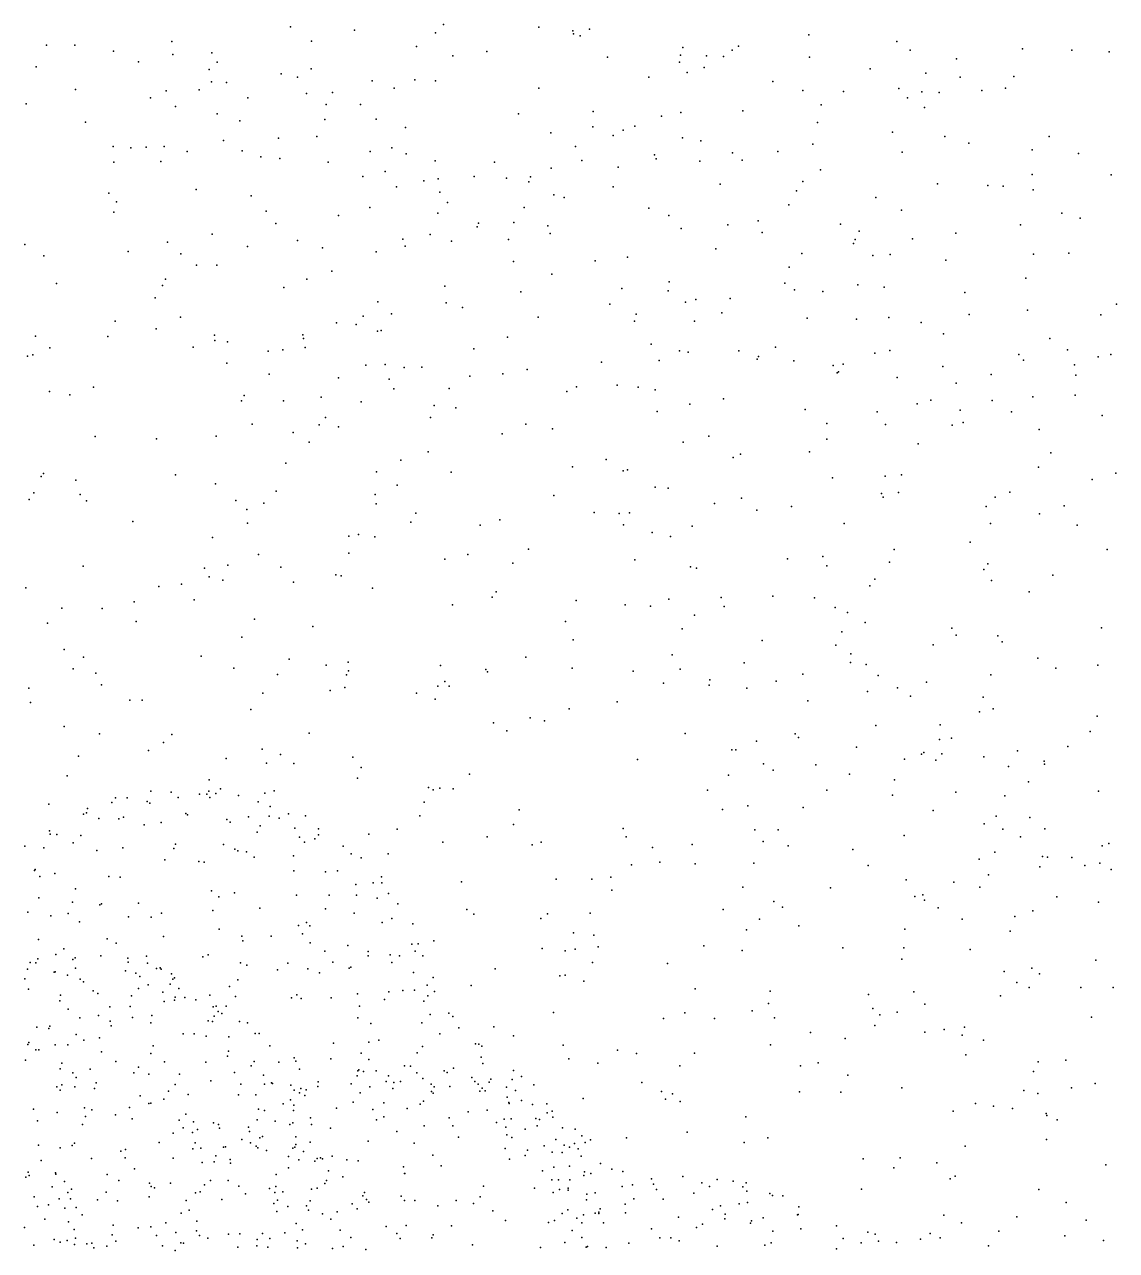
# Model space of a CAD drawing. Header units: metres. Extents: x -23.9 to 23.9, y -28.5 to 28.5.
# Drawn here: x -8.971 to -5.984, y 10.079 to 13.433 of the extents above; entities that cross this region are included whole.
import ezdxf

# ---------------------------------------------------------------- set-up
doc = ezdxf.new("R2010")
doc.units = ezdxf.units.M

msp = doc.modelspace()

# ---------------------------------------------------------------- linework, layer by layer
for p in [(-8.2428, 13.4269, 12.5577), (-7.825, 13.4329, 3.3414), (-7.5642, 13.4259, 15.4771), (-7.4251, 13.4205, 16.4164), (-8.5682, 13.386, -7.5718), (-8.1859, 13.3878, -1.5795), (-8.0685, 13.4171, -6.7516), (-7.8467, 13.4104, -0.2798), (-7.4707, 13.4156, -7.457), (-7.4689, 13.4071, 8.9126), (-7.4509, 13.4017, 13.0826), (-6.8252, 13.4049, -0.9582), (-6.5846, 13.3867, -10.6021), (-8.9105, 13.3768, 12.8987), (-8.8333, 13.376, 12.0419), (-8.7272, 13.3597, -1.4418), (-8.5653, 13.3505, 8.3896), (-8.4588, 13.3551, 16.306), (-7.898, 13.3724, 9.6002), (-7.7064, 13.3591, 1.7512), (-7.17, 13.3701, 14.795), (-7.0349, 13.3628, -1.4675), (-7.0173, 13.3735, 0.3006), (-6.5483, 13.3629, -9.0125), (-6.2408, 13.366, 17.0006), (-6.1054, 13.3627, 1.4568), (-6.0032, 13.358, -1.665), (-8.9391, 13.317, 13.8088), (-8.6593, 13.3306, -16.3171), (-8.444, 13.3302, -9.8186), (-7.7992, 13.3476, 9.9698), (-7.3759, 13.344, 1.4939), (-7.1793, 13.33, -8.4177), (-7.1762, 13.3494, 2.7216), (-7.1047, 13.3476, -0.2321), (-7.0587, 13.3452, -11.5683), (-6.8237, 13.3436, 14.3051), (-6.4211, 13.3394, -1.6038), (-8.4654, 13.3101, 5.0394), (-8.2685, 13.2984, 10.2295), (-8.2236, 13.2893, -9.1674), (-8.1864, 13.3121, 1.8387), (-7.2625, 13.2885, -18.0372), (-7.1584, 13.3019, 10.5953), (-7.1113, 13.3153, 8.4186), (-6.6569, 13.3121, 9.0128), (-6.5048, 13.2997, -11.2501), (-6.411, 13.2886, 14.9437), (-6.2639, 13.2911, -12.5284), (-8.831, 13.2547, -9.5806), (-8.5833, 13.2514, 13.057), (-8.4934, 13.254, 4.6655), (-8.4591, 13.276, -6.9777), (-8.4186, 13.274, 5.9961), (-8.0195, 13.2787, -17.7312), (-7.9597, 13.2589, 6.0224), (-7.9028, 13.2813, -1.4003), (-7.8463, 13.2786, -9.9758), (-7.5638, 13.2592, -6.7322), (-6.9234, 13.2769, -6.845), (-6.8417, 13.2522, 16.6737), (-6.5789, 13.258, 2.6756), (-6.3515, 13.2526, -9.7329), (-6.287, 13.2587, 1.1673), (-8.6266, 13.2324, -14.3635), (-8.3602, 13.232, 6.4866), (-8.1994, 13.2441, 10.9901), (-8.1279, 13.2469, 4.7489), (-6.7305, 13.2492, 8.2838), (-6.5555, 13.2325, 10.2046), (-6.516, 13.2488, -0.6146), (-6.4684, 13.2466, -10.0534), (-8.9659, 13.2156, 8.6915), (-8.5576, 13.2088, 15.6196), (-8.4438, 13.1885, -12.6725), (-8.1459, 13.214, 11.4667), (-8.0515, 13.2142, -10.7772), (-7.6195, 13.1885, -0.0262), (-7.4155, 13.1945, 15.9699), (-7.1757, 13.1922, -9.0728), (-7.0061, 13.197, -7.4453), (-6.7915, 13.2133, 10.5205), (-6.5086, 13.2056, 9.611), (-8.8043, 13.1661, 5.0098), (-8.3818, 13.1694, 17.3572), (-8.149, 13.1728, -10.2043), (-8.0085, 13.1736, 10.4835), (-7.9281, 13.1515, -0.9168), (-7.4156, 13.153, 7.1976), (-7.3009, 13.1552, 8.1071), (-7.2278, 13.182, 11.6247), (-6.8014, 13.1647, -11.0569), (-8.426, 13.1158, 13.7398), (-8.276, 13.122, -6.6753), (-8.1709, 13.1269, 16.9783), (-7.5313, 13.137, 9.9123), (-7.3608, 13.1293, 14.9618), (-7.3329, 13.1438, -11.6713), (-7.1708, 13.1229, -7.7946), (-6.5959, 13.1382, 8.6771), (-6.4532, 13.1264, 6.9132), (-6.168, 13.1265, 9.6014), (-8.7286, 13.0992, -1.7954), (-8.68, 13.0952, 2.6351), (-8.6379, 13.0975, -11.3329), (-8.5886, 13.0988, 5.4122), (-8.5262, 13.0859, -9.5307), (-8.3756, 13.0871, 8.2264), (-8.0255, 13.0855, 6.6512), (-7.9662, 13.0953, 8.3713), (-7.4632, 13.0989, 13.5372), (-7.1205, 13.1147, 10.0578), (-6.9095, 13.0856, -17.621), (-6.8145, 13.1054, -8.7597), (-6.5702, 13.0838, 0.973), (-6.3873, 13.1081, -7.2777), (-6.2138, 13.0899, -0.373), (-8.7264, 13.0559, 14.8147), (-8.5979, 13.0584, 5.7803), (-8.3247, 13.0708, 13.2731), (-8.2727, 13.0665, -11.2979), (-8.1405, 13.0559, 17.7363), (-7.9264, 13.0787, -11.5853), (-7.8475, 13.0599, 4.8118), (-7.6849, 13.0563, -10.3646), (-7.4466, 13.0608, 6.7303), (-7.247, 13.0768, -1.601), (-7.2424, 13.0651, -0.9735), (-7.1232, 13.0593, 11.1743), (-7.0339, 13.0815, -10.6324), (-7.0079, 13.0615, 7.3052), (-6.0874, 13.0804, -9.5158), (-8.0449, 13.0173, 13.0791), (-7.9838, 13.0309, 5.6576), (-7.7411, 13.0172, 11.6062), (-7.5865, 13.0159, -9.4857), (-7.5299, 13.0399, -12.1868), (-7.3463, 13.0423, 10.8079), (-6.7929, 13.0356, 14.0638), (-6.2138, 13.0223, 7.7839), (-5.9979, 13.0219, 6.6727), (-7.9528, 12.9885, 9.4468), (-7.8785, 13.0053, 5.2551), (-7.8396, 13.0105, 3.8169), (-7.6519, 13.0129, 9.6093), (-7.591, 13.0026, 7.9123), (-7.3607, 12.9885, 1.6401), (-7.0675, 12.9965, -6.5382), (-6.8416, 13.0037, 2.6689), (-6.4733, 12.997, 8.2051), (-6.3351, 12.9927, -6.7958), (-6.2937, 12.9902, 9.231), (-8.7397, 12.9716, 17.112), (-8.7188, 12.9481, 8.3069), (-8.5012, 12.9811, 16.0063), (-8.3505, 12.9641, -0.6263), (-7.8343, 12.9745, -17.3902), (-7.5224, 12.9671, -17.7898), (-7.4943, 12.9595, 3.8071), (-6.8588, 12.978, -7.8824), (-6.6419, 12.9599, -10.3309), (-6.2113, 12.9804, 10.0529), (-8.7263, 12.9199, -12.9822), (-8.3095, 12.9221, 9.5922), (-8.0258, 12.9318, 3.0216), (-7.8403, 12.9165, 11.0303), (-7.8138, 12.9457, 7.145), (-7.6036, 12.9323, 6.0724), (-7.2628, 12.9306, 16.1419), (-6.8799, 12.9393, -12.4878), (-6.5715, 12.9247, -12.8611), (-6.1329, 12.9163, 1.064), (-8.2831, 12.8881, 6.8015), (-8.1121, 12.9108, 4.3731), (-7.7289, 12.8892, -1.5128), (-7.6326, 12.8914, 3.019), (-7.5388, 12.8822, 4.2228), (-7.2083, 12.9106, 7.7207), (-7.0463, 12.8845, 14.7415), (-6.9636, 12.8954, -1.9203), (-6.7387, 12.8866, -0.6138), (-6.2464, 12.885, -9.874), (-6.0828, 12.9035, -9.0686), (-8.4576, 12.8593, 2.3336), (-7.8607, 12.8585, 3.453), (-7.7326, 12.8792, 1.3564), (-7.5326, 12.8614, -11.1897), (-7.174, 12.8748, -8.4262), (-6.9531, 12.8642, 5.4434), (-6.6873, 12.8673, -6.4497), (-6.4229, 12.8622, 2.628), (-8.9702, 12.8306, 17.4231), (-8.58, 12.8374, 7.6107), (-8.3607, 12.8255, -11.6119), (-8.2237, 12.8419, 3.9369), (-8.1555, 12.8216, -1.9461), (-7.9357, 12.8458, -6.5477), (-7.9295, 12.8265, 8.0818), (-7.8025, 12.84, 7.6783), (-7.6468, 12.8448, 6.5263), (-7.0797, 12.8191, 0.4759), (-6.7031, 12.8336, 7.4831), (-6.6985, 12.845, 6.9881), (-6.5418, 12.8469, -8.6915), (-8.9184, 12.8003, -1.7149), (-8.687, 12.812, 6.6446), (-8.5433, 12.8059, -1.9642), (-8.0087, 12.811, 13.8387), (-7.6333, 12.7849, -8.7538), (-7.4096, 12.7862, 14.9245), (-7.3214, 12.7964, 9.9781), (-6.8447, 12.8062, 14.3797), (-6.6497, 12.8006, 0.5941), (-6.6029, 12.8041, 2.338), (-6.45, 12.7884, -7.6512), (-6.2108, 12.8048, -13.4621), (-6.1137, 12.807, 15.7475), (-8.5004, 12.7742, 18.045), (-8.4448, 12.7746, -16.8835), (-8.1299, 12.7579, -12.6783), (-7.5283, 12.7494, -10.2747), (-6.8785, 12.7689, 0.9918), (-8.8833, 12.7245, -11.5771), (-8.5934, 12.7189, -7.1113), (-8.5853, 12.7361, 14.7957), (-8.2612, 12.7135, -6.6827), (-8.1988, 12.7363, 15.7698), (-7.8213, 12.7171, 5.6143), (-7.2074, 12.7287, 1.246), (-6.8904, 12.7254, 5.0057), (-6.691, 12.7203, -8.1647), (-6.6192, 12.7147, 0.0214), (-6.2312, 12.7385, -7.3659), (-8.6136, 12.6847, 9.4963), (-7.6131, 12.7012, 15.7922), (-7.3365, 12.7105, -1.5362), (-7.2096, 12.7042, 2.9946), (-7.1347, 12.6806, 13.7831), (-7.0403, 12.6834, -10.3497), (-6.8644, 12.7066, 12.3778), (-6.7865, 12.7028, 6.6903), (-6.3984, 12.6993, 0.3458), (-8.0042, 12.674, -0.7261), (-7.817, 12.6715, 8.5894), (-7.7722, 12.6584, 17.7271), (-7.3696, 12.6682, -9.2652), (-7.1629, 12.6735, 3.89), (-6.2273, 12.6513, -8.8734), (-5.9835, 12.6679, -15.2561), (-8.7224, 12.6212, 5.6324), (-8.5437, 12.6322, 14.3623), (-8.1175, 12.6166, 14.1211), (-8.0632, 12.6125, 6.848), (-8.0442, 12.6351, 8.3369), (-7.967, 12.6415, 7.2232), (-7.5653, 12.6321, 13.4284), (-7.3023, 12.6212, 16.3964), (-7.2975, 12.6408, -17.1371), (-7.1378, 12.621, -1.8005), (-7.063, 12.6441, -6.3719), (-6.8299, 12.6298, 2.5964), (-6.6943, 12.627, 16.6027), (-6.6065, 12.6316, 5.7407), (-6.5179, 12.6173, 12.1287), (-6.3866, 12.6393, 15.8601), (-6.026, 12.6388, -9.2989), (-8.941, 12.58, 7.1997), (-8.743, 12.5795, 16.8613), (-8.6108, 12.6004, -0.6755), (-8.4508, 12.583, 16.1253), (-8.2093, 12.5838, -8.9798), (-8.0056, 12.5941, -16.6656), (-7.9947, 12.5958, 14.5814), (-6.4565, 12.5869, 0.9261), (-8.9017, 12.5481, -7.1998), (-8.5093, 12.5505, -9.1917), (-8.4503, 12.5684, 6.8092), (-8.4152, 12.5643, -12.9887), (-8.2074, 12.5736, 1.5103), (-8.2033, 12.5488, 13.0858), (-7.7417, 12.5456, 15.4101), (-7.6495, 12.5777, 9.465), (-7.2568, 12.5581, 6.3968), (-6.9163, 12.55, 10.0011), (-6.1658, 12.5734, -9.7372), (-8.9622, 12.5255, 2.2576), (-8.9478, 12.529, 4.5879), (-8.3039, 12.5393, 9.4576), (-8.2644, 12.5429, 14.785), (-7.2344, 12.5132, 5.9572), (-7.1787, 12.5397, -0.105), (-7.1548, 12.5361, 14.5111), (-7.0163, 12.5398, -17.6208), (-6.9668, 12.5175, 12.7253), (-6.9626, 12.5242, -0.716), (-6.8659, 12.5129, 11.7641), (-6.6449, 12.534, -13.1286), (-6.6038, 12.5406, 3.2693), (-6.2507, 12.53, 7.8952), (-6.238, 12.5144, -1.9154), (-6.1172, 12.5431, 16.7584), (-6.034, 12.5238, 16.0366), (-5.9992, 12.5301, 2.8446), (-8.4171, 12.5067, 15.2361), (-8.0374, 12.5007, 12.749), (-7.9838, 12.503, 7.5817), (-7.9326, 12.4947, -10.682), (-7.8843, 12.4952, 9.1051), (-7.5957, 12.4894, -6.7732), (-7.3924, 12.5091, 4.4312), (-6.7585, 12.5004, -1.9184), (-6.7477, 12.4798, -8.7443), (-6.7439, 12.4822, -14.0724), (-6.731, 12.5033, 3.7073), (-6.4581, 12.4969, 5.1233), (-6.0985, 12.5018, 6.5509), (-8.3011, 12.4765, -11.6897), (-8.1121, 12.4665, 15.4372), (-7.9732, 12.4623, -1.7542), (-7.7528, 12.4712, -1.2119), (-7.6626, 12.4774, 14.4666), (-7.3497, 12.4463, 12.0393), (-6.5838, 12.4667, 9.9873), (-6.422, 12.4518, 16.1805), (-6.326, 12.4755, -6.5982), (-6.0944, 12.4733, 10.3428), (-8.9022, 12.4288, -1.0449), (-8.8464, 12.4195, -13.5927), (-8.7821, 12.4405, 9.1385), (-8.3699, 12.4181, 18.1186), (-8.1593, 12.4133, 2.1541), (-7.9605, 12.4358, 14.9643), (-7.8094, 12.4374, 16.8796), (-7.4869, 12.4284, 8.9872), (-7.4606, 12.4413, 12.7036), (-7.2924, 12.4409, -9.9955), (-7.2456, 12.4334, 9.8973), (-6.212, 12.4143, 0.4983), (-6.0968, 12.4189, 1.0626), (-8.3771, 12.4029, 3.5716), (-8.2619, 12.4034, 16.619), (-8.0502, 12.4009, 8.6169), (-7.8504, 12.3905, -11.1343), (-7.7912, 12.384, 4.6793), (-7.1505, 12.3938, -8.3596), (-7.0585, 12.4086, 2.7661), (-6.8355, 12.3798, 6.0427), (-6.529, 12.3952, 10.4374), (-6.4914, 12.4053, -8.1449), (-6.4107, 12.3782, -6.2277), (-6.3234, 12.4044, 12.4759), (-8.1474, 12.3576, 3.3122), (-7.8605, 12.3581, 17.876), (-7.2397, 12.3738, 3.3085), (-6.6386, 12.3733, 2.9538), (-6.4032, 12.3444, 8.6333), (-6.2705, 12.3733, -7.3506), (-6.0223, 12.3633, -6.8085), (-8.3476, 12.3391, -1.8191), (-8.2357, 12.3169, 9.1715), (-8.1644, 12.3374, -0.7545), (-8.1122, 12.3319, 1.2721), (-7.6641, 12.313, 16.5117), (-7.5998, 12.3398, 6.4308), (-7.526, 12.3269, -8.2871), (-6.7758, 12.3417, -8.339), (-6.615, 12.3381, 12.8221), (-6.4327, 12.3364, 5.7581), (-6.1952, 12.3253, -9.4996), (-8.7777, 12.3054, -1.574), (-8.6095, 12.2989, -15.1099), (-8.4466, 12.3069, 7.4054), (-8.1922, 12.2901, -10.2533), (-7.169, 12.2898, -1.3696), (-7.0987, 12.307, -13.16), (-6.7758, 12.2982, 7.7989), (-6.5258, 12.2857, 11.7055), (-7.8669, 12.2636, 13.8047), (-7.0319, 12.2484, -10.2925), (-7.0118, 12.257, -0.286), (-6.823, 12.2638, 3.9763), (-6.1633, 12.2612, 3.2384), (-8.2555, 12.233, 5.6044), (-7.941, 12.2408, 6.9643), (-7.4713, 12.2223, 0.0784), (-7.3799, 12.2428, -1.0634), (-7.3331, 12.2118, 9.5466), (-7.3209, 12.2143, -0.6449), (-6.1966, 12.2215, 10.5964), (-8.9249, 12.196, 1.9212), (-8.9192, 12.2045, 7.1652), (-8.8308, 12.1861, 4.6878), (-8.5576, 12.201, -16.7467), (-8.448, 12.1763, -7.2816), (-8.0077, 12.2088, -6.7399), (-7.8032, 12.2084, 2.5471), (-6.7603, 12.1922, -5.9583), (-6.6159, 12.1973, -10.2919), (-6.5714, 12.201, -9.0227), (-6.0501, 12.188, -6.4532), (-5.9855, 12.2052, -15.4847), (-8.9449, 12.1516, 8.5051), (-8.8188, 12.1472, 6.1816), (-8.2824, 12.1563, 1.7491), (-8.0118, 12.1471, -0.3563), (-7.9513, 12.1728, -1.3632), (-7.5229, 12.1441, 0.7725), (-7.2459, 12.1667, -6.0771), (-7.21, 12.1643, 9.1573), (-6.6264, 12.1494, 10.8066), (-6.5799, 12.1522, 2.403), (-6.2753, 12.153, 7.6908), (-8.9584, 12.133, 3.6995), (-8.8017, 12.13, -2.121), (-8.3925, 12.1308, -1.5035), (-8.3159, 12.1232, -11.5818), (-8.0091, 12.1219, 7.6204), (-7.0836, 12.1227, 13.123), (-7.0092, 12.1369, -16.3468), (-6.8723, 12.1146, 9.2856), (-6.6214, 12.1396, 7.0956), (-6.3402, 12.1139, 2.8915), (-6.3156, 12.1397, -10.0822), (-6.1265, 12.1163, 6.7762), (-8.3623, 12.1061, 4.5018), (-7.9001, 12.096, -8.7694), (-7.6702, 12.0773, -10.5343), (-7.4122, 12.0982, 4.4231), (-7.3444, 12.0951, -12.4788), (-7.3158, 12.0964, 8.7527), (-6.9672, 12.1038, 8.8859), (-6.1941, 12.0938, 12.0598), (-8.6745, 12.0728, 16.9616), (-8.3607, 12.0683, 6.5298), (-7.9142, 12.0712, 3.2582), (-7.7239, 12.0631, 12.4805), (-7.3322, 12.0641, -13.5392), (-7.2536, 12.0432, -10.5826), (-7.1446, 12.0605, 13.4762), (-6.7283, 12.0673, 4.7812), (-6.3284, 12.0674, 3.9696), (-6.0906, 12.0634, 0.4063), (-8.4561, 12.0297, 13.1951), (-8.0832, 12.0328, 8.0241), (-8.0567, 12.0379, 12.5397), (-8.0128, 12.0313, 5.9085), (-7.2032, 12.0319, 11.6602), (-6.3836, 12.0164, 7.3168), (-8.3304, 11.9824, 17.9031), (-8.0833, 11.9861, 1.3865), (-7.758, 11.9829, -8.1794), (-7.5919, 11.9976, 5.0913), (-6.7864, 11.9771, 12.963), (-6.5915, 11.9967, -1.919), (-6.009, 11.9962, 7.4707), (-8.8102, 11.9512, 3.2564), (-8.4781, 11.9453, 12.526), (-8.4148, 11.9537, 7.7592), (-8.2694, 11.9483, 17.0119), (-7.8206, 11.9698, 8.4539), (-7.6345, 11.9595, -0.2036), (-7.3012, 11.9682, 6.6146), (-7.1485, 11.9487, 10.0355), (-7.1324, 11.9457, -1.002), (-6.8838, 11.9708, -8.9806), (-6.7758, 11.9517, 13.3237), (-6.6045, 11.9618, -17.2769), (-6.3467, 11.9422, -20.718), (-6.3352, 11.957, -7.5991), (-8.4656, 11.9216, -6.046), (-8.4285, 11.9127, -0.8411), (-8.1193, 11.9268, -11.0537), (-8.1043, 11.9248, 2.0045), (-6.6444, 11.9154, 9.6204), (-6.3251, 11.912, -9.2373), (-6.1576, 11.9259, 2.3884), (-8.9671, 11.8912, 3.9721), (-8.603, 11.8952, 8.2118), (-8.5413, 11.902, -5.6568), (-8.2354, 11.9074, 3.61), (-8.0189, 11.8908, 17.4483), (-7.6807, 11.8808, -1.5042), (-6.6586, 11.8973, -8.0963), (-6.2221, 11.8805, 12.5021), (-8.671, 11.853, 18.3265), (-8.5067, 11.859, -1.9341), (-7.8002, 11.8454, -6.7794), (-7.6913, 11.8658, 1.0862), (-7.4618, 11.8566, -15.8275), (-7.3273, 11.8451, -8.0526), (-7.2582, 11.8414, 2.216), (-7.2077, 11.8603, -9.1023), (-7.0652, 11.8651, -5.986), (-6.9234, 11.8692, 6.9831), (-6.8096, 11.8642, 2.6852), (-8.8688, 11.8356, -6.9427), (-8.7582, 11.8354, -11.6199), (-7.1383, 11.8164, 4.193), (-7.057, 11.8405, 8.2759), (-6.7534, 11.838, 10.9215), (-6.7194, 11.8245, 4.1512), (-8.9077, 11.7951, 17.3199), (-8.6657, 11.7995, 12.2338), (-8.3416, 11.8062, -8.3469), (-8.1823, 11.7856, -6.2664), (-7.4912, 11.7999, 8.4307), (-7.1714, 11.7796, 1.8677), (-6.6708, 11.7969, -5.9977), (-6.4337, 11.7813, 4.4674), (-6.0241, 11.7821, -20.3847), (-8.376, 11.7564, 17.6462), (-7.4695, 11.749, -9.3443), (-6.9524, 11.7477, 9.7215), (-6.7346, 11.7713, 13.7877), (-6.4219, 11.7625, 12.9346), (-6.3081, 11.76, 9.6295), (-6.2964, 11.7443, 11.9501), (-8.8621, 11.7228, 2.7913), (-7.1993, 11.708, 12.8336), (-6.7511, 11.7347, 5.8701), (-6.7098, 11.7112, 7.8831), (-6.4851, 11.7357, 5.3013), (-8.8097, 11.7023, 3.7147), (-8.4876, 11.7046, -7.0019), (-8.2467, 11.6961, -7.48), (-8.1454, 11.6802, -12.7101), (-8.0851, 11.6885, 2.5532), (-7.8325, 11.6788, 1.7253), (-7.5989, 11.7015, 4.3454), (-7.0016, 11.6867, -0.5555), (-6.7111, 11.6869, -10.2664), (-6.668, 11.6816, 4.906), (-6.1989, 11.6994, -22.0596), (-6.0349, 11.6797, 18.2558), (-8.8379, 11.67, -2.5192), (-8.7761, 11.6584, -9.4805), (-8.3983, 11.6714, -11.2081), (-8.2787, 11.6546, -14.6497), (-8.0902, 11.6532, -5.368), (-8.0847, 11.6649, 3.0965), (-7.7091, 11.6678, -16.2459), (-7.7042, 11.6618, -13.4687), (-7.4723, 11.6721, 0.6766), (-7.3058, 11.6632, 0.3229), (-7.1771, 11.6693, -7.7936), (-7.0957, 11.6396, 5.8184), (-6.8418, 11.6552, -7.6926), (-6.6352, 11.6516, -1.6275), (-6.3272, 11.6536, 10.9232), (-6.149, 11.6717, 13.3787), (-8.9593, 11.617, 12.621), (-8.76, 11.6261, -14.4797), (-8.1344, 11.6103, 13.5672), (-8.0947, 11.6186, -1.4327), (-7.8403, 11.6229, 7.9563), (-7.8207, 11.6357, -5.6876), (-7.8091, 11.623, 12.3922), (-7.223, 11.6305, 10.3513), (-7.0977, 11.6256, 13.7457), (-6.9948, 11.6172, -16.3028), (-6.9149, 11.6359, -9.1068), (-6.6647, 11.6079, -0.852), (-6.5827, 11.6177, -1.1982), (-6.503, 11.6338, -13.43), (-8.9544, 11.5776, 6.5892), (-8.6823, 11.5844, 3.1948), (-8.6494, 11.5839, -6.4066), (-8.319, 11.603, 11.9612), (-7.8989, 11.6036, -0.17), (-7.8475, 11.5867, -10.8185), (-7.3499, 11.5798, 13.5141), (-6.8282, 11.5829, -20.6008), (-6.5471, 11.5952, 2.8087), (-6.3482, 11.5922, -9.4805), (-8.3521, 11.5584, 18.1323), (-7.4804, 11.5605, -14.0024), (-6.3582, 11.5523, -6.2661), (-6.3206, 11.5607, 18.8613), (-6.0366, 11.5401, 4.5191), (-8.8619, 11.5124, -12.967), (-7.6877, 11.522, 13.632), (-7.5873, 11.5359, 1.2853), (-7.5481, 11.5277, -12.9628), (-6.6414, 11.5148, -19.621), (-6.4654, 11.5165, -9.9167), (-8.7659, 11.4926, 17.2389), (-8.5682, 11.4904, 9.0715), (-8.1924, 11.4942, -8.8412), (-7.651, 11.5006, -6.8036), (-7.1633, 11.4934, -6.3097), (-6.968, 11.472, 8.0783), (-6.8621, 11.4922, 8.5064), (-6.8533, 11.4824, -16.8506), (-6.4679, 11.477, -20.0961), (-6.4348, 11.4803, 2.1658), (-6.0559, 11.4983, 20.1418), (-8.6317, 11.4463, 18.4799), (-8.5907, 11.4686, -1.4964), (-8.3206, 11.4504, -7.826), (-7.036, 11.4483, 11.9279), (-7.0252, 11.4485, 9.8629), (-6.6946, 11.4561, -6.2668), (-6.5101, 11.4411, 19.9701), (-6.2542, 11.4457, 12.823), (-6.1162, 11.4578, -14.3149), (-8.8233, 11.4315, -8.092), (-8.4188, 11.4249, -15.2771), (-8.309, 11.4121, -0.5432), (-8.2709, 11.4359, -1.2042), (-8.2337, 11.4106, 3.4344), (-8.073, 11.428, -11.1045), (-7.2934, 11.4215, 1.5788), (-6.9487, 11.4099, -0.9485), (-6.8063, 11.4073, 2.6501), (-6.5632, 11.4231, 6.9563), (-6.5165, 11.4366, 12.1239), (-6.478, 11.4201, 9.6571), (-6.4613, 11.4376, 13.944), (-6.3461, 11.4295, 7.3411), (-6.1814, 11.4175, 13.7532), (-6.1803, 11.4095, -1.1475), (-8.8543, 11.3771, 9.4018), (-8.0602, 11.3711, 2.2439), (-8.0497, 11.3998, -7.4856), (-7.7534, 11.3816, -1.4399), (-7.0451, 11.3791, 12.7373), (-6.9229, 11.3925, 13.9585), (-6.7141, 11.3818, -16.0021), (-6.2787, 11.4027, -1.6676), (-8.4658, 11.366, -12.9758), (-8.4349, 11.3418, 21.9961), (-7.8658, 11.3457, 7.675), (-7.8532, 11.339, -6.3849), (-7.8345, 11.3438, 13.2508), (-7.7985, 11.3416, -5.418), (-7.1019, 11.3376, -10.6606), (-6.7759, 11.3383, -9.6979), (-6.591, 11.366, 1.3578), (-6.2238, 11.3613, -7.5138), (-8.7318, 11.3041, 22.0984), (-8.7219, 11.3172, 21.9798), (-8.6903, 11.3168, 21.8801), (-8.6349, 11.3074, 22.1918), (-8.6257, 11.335, 21.9478), (-8.5696, 11.333, 22.1208), (-8.5504, 11.3179, 21.8048), (-8.4922, 11.3271, -1.9526), (-8.4724, 11.3273, 22.1539), (-8.4662, 11.3349, 21.9034), (-8.4641, 11.3179, 21.8163), (-8.4477, 11.3288, -11.2571), (-8.3858, 11.323, 21.8802), (-8.3312, 11.3065, 22.1176), (-8.3136, 11.3299, -8.2112), (-8.2881, 11.3361, 8.8567), (-7.8775, 11.3056, -8.8617), (-6.5963, 11.324, 3.0285), (-6.4227, 11.3323, -16.9405), (-6.2886, 11.3224, -13.8091), (-6.0324, 11.3356, -0.7492), (-8.9046, 11.2998, 2.3469), (-8.8092, 11.2722, 22.1337), (-8.8016, 11.2764, 21.873), (-8.7985, 11.2876, 22.0378), (-8.6284, 11.3025, -13.6855), (-8.5295, 11.2738, 22.3139), (-8.5248, 11.2706, 21.6738), (-8.299, 11.2933, 21.8622), (-8.2488, 11.2736, 22.147), (-7.6174, 11.2846, -8.0559), (-7.0611, 11.2855, -7.7396), (-6.9923, 11.295, -6.0905), (-6.8406, 11.2909, 0.2149), (-6.4854, 11.2823, -0.7498), (-8.7674, 11.2603, 21.7766), (-8.7126, 11.2595, 22.2744), (-8.7002, 11.2641, 21.7187), (-8.6439, 11.2433, 22.3366), (-8.5967, 11.2495, 13.2108), (-8.4171, 11.258, 21.6763), (-8.4081, 11.2502, 22.3269), (-8.3578, 11.2654, -16.8987), (-8.3259, 11.2402, 22.3067), (-8.3014, 11.2666, 21.7734), (-8.2743, 11.2612, 11.8744), (-8.2025, 11.2674, 21.9658), (-7.8895, 11.2681, 12.063), (-7.6334, 11.2444, -10.7068), (-6.3457, 11.2459, 19.1417), (-6.3123, 11.2666, 7.695), (-6.2207, 11.2636, 4.9311), (-8.9021, 11.2265, 22.0497), (-8.9003, 11.2181, 21.8782), (-8.8828, 11.2165, 22.1713), (-8.8163, 11.2144, 22.2809), (-8.3347, 11.2235, 21.6584), (-8.2311, 11.2341, -12.3544), (-8.2186, 11.2095, -0.9184), (-8.1764, 11.2048, -14.8747), (-8.1666, 11.2157, 22.1729), (-8.1663, 11.2321, 9.2408), (-8.0288, 11.2181, -5.0121), (-7.9517, 11.2316, -8.3688), (-7.7054, 11.2102, -6.0283), (-7.3335, 11.2328, 13.0546), (-7.3247, 11.2103, 8.903), (-6.9732, 11.2291, 0.8198), (-6.909, 11.2291, 9.1402), (-6.5639, 11.2143, -21.3882), (-6.2943, 11.2311, 3.5109), (-6.2462, 11.2103, 20.3386), (-6.1799, 11.2318, 9.9576), (-8.9697, 11.1844, 21.9788), (-8.918, 11.1804, 21.7949), (-8.8373, 11.1944, 8.5112), (-8.7727, 11.1729, 21.6205), (-8.7018, 11.1805, 22.4049), (-8.562, 11.1782, 22.4468), (-8.5582, 11.1903, 21.5638), (-8.4267, 11.1892, 21.5759), (-8.3957, 11.1762, 22.4304), (-8.3869, 11.1717, -4.6858), (-8.2044, 11.1957, 22.2863), (-8.0995, 11.1849, 22.1045), (-7.8265, 11.1958, 1.9499), (-7.582, 11.1885, 8.1351), (-7.5572, 11.196, -6.4934), (-7.253, 11.181, -0.1179), (-7.1442, 11.1894, -15.5488), (-6.9497, 11.1972, 1.2595), (-6.8813, 11.1859, -21.0164), (-6.7044, 11.1758, 6.6209), (-6.0231, 11.1858, 14.4421), (-6.0048, 11.1921, 6.2655), (-8.587, 11.147, 17.393), (-8.4943, 11.1429, 21.509), (-8.4795, 11.141, 22.4849), (-8.3638, 11.1691, -8.943), (-8.343, 11.1551, 21.5566), (-8.2352, 11.1588, 21.6267), (-8.0773, 11.1635, 21.8493), (-8.0498, 11.153, 21.9464), (-7.9762, 11.1639, -1.1768), (-7.2326, 11.1412, 5.748), (-6.9759, 11.1384, -10.357), (-6.3593, 11.149, 6.1528), (-6.3165, 11.1686, 8.3655), (-6.1856, 11.1568, 7.2137), (-6.1726, 11.1547, 18.7188), (-6.1052, 11.1539, 11.0687), (-6.029, 11.1379, 13.2105), (-8.9438, 11.1185, 22.2981), (-8.9421, 11.1209, 21.6991), (-8.888, 11.11, 9.7269), (-8.2338, 11.1175, 22.4235), (-8.1474, 11.1142, 22.3468), (-8.1145, 11.1175, 21.6848), (-7.3105, 11.1337, -14.412), (-7.136, 11.1362, 13.837), (-6.6627, 11.1315, 12.043), (-6.334, 11.1066, 5.2792), (-6.1932, 11.1284, 1.269), (-6.0703, 11.1319, 10.7195), (-5.9984, 11.121, 3.9189), (-8.929, 11.1019, -11.8282), (-8.7397, 11.1018, -2.2231), (-8.7089, 11.1003, 21.5018), (-8.0644, 11.0804, 22.2937), (-8.0168, 11.0842, 21.8148), (-7.9946, 11.1013, 21.9935), (-7.9936, 11.0843, -10.8677), (-7.7751, 11.0873, 12.8609), (-7.5168, 11.0942, -9.2579), (-7.4191, 11.0949, -1.2533), (-7.3666, 11.0997, 13.3705), (-7.0055, 11.0725, -9.9583), (-6.7661, 11.0712, -20.3815), (-6.5592, 11.0925, -7.4598), (-6.4284, 11.0867, -5.9842), (-6.3569, 11.073, -0.4612), (-8.9321, 11.0434, 21.6059), (-8.831, 11.0685, 22.4615), (-8.4593, 11.0628, 21.449), (-8.4392, 11.046, 17.6908), (-8.396, 11.0573, 22.5397), (-8.2267, 11.0507, 21.5156), (-8.137, 11.0511, 21.5941), (-8.0623, 11.0511, 21.6709), (-8.0062, 11.0429, 22.2237), (-7.9755, 11.0555, 21.905), (-7.3639, 11.0645, -9.651), (-6.5354, 11.0467, -19.041), (-6.5135, 11.052, 5.5812), (-6.5085, 11.0368, 14.4939), (-6.1471, 11.0459, 14.8025), (-8.9615, 11.0046, 22.3977), (-8.8391, 11.0318, 11.77), (-8.7645, 11.0244, 21.4707), (-8.7603, 11.0268, 22.5236), (-8.6589, 11.0288, 21.4353), (-8.4558, 11.0086, 22.5825), (-8.3274, 11.0155, 21.4472), (-8.1475, 11.0135, 22.4482), (-7.9498, 11.0266, 22.0499), (-7.7606, 11.0117, -0.4168), (-7.0595, 11.0114, 10.5941), (-6.9211, 11.0331, 0.4689), (-6.8971, 11.0175, -5.7352), (-6.471, 11.0161, 12.5787), (-6.2122, 11.008, -7.2793), (-6.0326, 11.032, -21.5342), (-8.8988, 10.9942, 22.4662), (-8.8517, 11.0004, 21.4981), (-8.8207, 10.9782, -4.3897), (-8.686, 10.9917, 22.5785), (-8.6246, 10.9903, -8.4889), (-8.5963, 11.0019, 22.5867), (-8.1993, 10.976, 2.003), (-8.0694, 11.0019, 22.3817), (-7.9926, 10.9764, 8.1956), (-7.9663, 10.9869, 21.7716), (-7.9084, 10.9719, 21.9772), (-7.7416, 10.9989, 12.4908), (-7.5581, 10.9866, 19.7872), (-7.5404, 11.0001, 8.7087), (-7.423, 11.0017, -13.5932), (-6.9605, 10.9851, 11.7725), (-6.4053, 10.9855, 7.9104), (-6.262, 10.9923, 3.0355), (-8.5903, 10.9376, 21.3714), (-8.4383, 10.9579, -11.0907), (-8.3765, 10.9389, 21.3818), (-8.2956, 10.9388, 22.5814), (-8.2215, 10.9682, -4.3803), (-8.2107, 10.9446, 21.4527), (-8.1906, 10.9665, -8.5025), (-7.4692, 10.9479, 1.8996), (-7.4137, 10.9412, -6.0395), (-6.9961, 10.9555, 20.0077), (-6.8527, 10.9673, 3.053), (-6.5628, 10.958, -0.064), (-6.2744, 10.9526, 11.4457), (-8.9323, 10.9296, 21.4986), (-8.8631, 10.9036, 22.5414), (-8.7451, 10.931, 22.5882), (-8.72, 10.9193, 21.3909), (-8.3738, 10.926, 22.6167), (-8.1889, 10.9201, 22.5362), (-8.0862, 10.9132, 12.0411), (-7.9115, 10.9169, 21.8188), (-7.8943, 10.9172, 22.0828), (-7.8512, 10.9262, -8.4822), (-7.5551, 10.9052, -5.0233), (-7.4641, 10.9027, 9.4902), (-7.4014, 10.9097, 12.3037), (-7.1124, 10.912, 2.765), (-6.7317, 10.9071, 0.9707), (-6.5656, 10.9071, -1.0258), (-6.3835, 10.9017, 19.0917), (-8.9345, 10.8763, 20.2337), (-8.8852, 10.8881, 20.1626), (-8.8384, 10.8744, 20.3303), (-8.8326, 10.8789, -11.1361), (-8.7616, 10.8845, 20.1421), (-8.6878, 10.878, 20.1827), (-8.6371, 10.884, 22.6363), (-8.483, 10.8824, 22.6451), (-8.4685, 10.8871, 21.3523), (-8.1495, 10.8975, -12.4778), (-8.0305, 10.8965, 22.4085), (-8.0305, 10.8847, 21.5781), (-7.9702, 10.8877, 21.6644), (-7.9451, 10.8848, 22.2914), (-7.9017, 10.8972, 22.1678), (-7.8814, 10.8844, 21.9209), (-7.4919, 10.8989, -10.2886), (-7.0079, 10.8993, 11.3379), (-6.571, 10.876, 9.2503), (-6.0401, 10.8729, 2.7345), (-8.9622, 10.8485, 20.3636), (-8.9558, 10.8662, 20.0408), (-8.9402, 10.8656, 21.444), (-8.8898, 10.8397, 19.928), (-8.8868, 10.8409, 20.4101), (-8.8315, 10.8507, -13.4738), (-8.6945, 10.8436, 19.9642), (-8.6874, 10.8676, 20.2725), (-8.6659, 10.8374, 13.0183), (-8.6345, 10.8645, 21.3506), (-8.6094, 10.8503, 20.1336), (-8.5999, 10.8519, 9.7976), (-8.5972, 10.848, -15.3096), (-8.5683, 10.8352, 20.2133), (-8.3799, 10.8654, -12.045), (-8.3627, 10.8595, 10.7389), (-8.2783, 10.8463, 21.3829), (-8.2503, 10.865, 22.593), (-8.1961, 10.849, 21.4239), (-8.1642, 10.838, 22.5526), (-8.1273, 10.8674, -13.5398), (-8.0828, 10.8512, 22.4893), (-8.078, 10.8536, 21.5097), (-7.9658, 10.8663, 9.0773), (-7.9068, 10.8391, 21.754), (-7.6835, 10.849, -1.1247), (-7.4173, 10.8661, -5.4713), (-7.2119, 10.8634, -5.7731), (-6.291, 10.842, -15.6472), (-6.2154, 10.8509, 4.8824), (-6.1938, 10.8353, 5.958), (-8.97, 10.8218, 19.9049), (-8.853, 10.8315, 2.4046), (-8.819, 10.8211, 19.8617), (-8.8099, 10.8132, 21.3848), (-8.6551, 10.828, 20.3924), (-8.6321, 10.8057, 19.9095), (-8.5723, 10.8073, 19.9733), (-8.5648, 10.8208, 20.3219), (-8.5602, 10.8249, 20.0666), (-8.4104, 10.801, 21.3305), (-8.387, 10.8193, 22.6563), (-7.8691, 10.8045, 16.2635), (-7.8533, 10.8254, 22.0084), (-7.7491, 10.8039, 20.148), (-7.5065, 10.8304, -0.0923), (-7.4913, 10.8316, 16.305), (-7.4407, 10.8153, -16.0561), (-6.256, 10.8116, 13.0395), (-8.9599, 10.794, 22.5147), (-8.8723, 10.7775, 22.5785), (-8.783, 10.7892, 22.623), (-8.7702, 10.7817, 20.5292), (-8.6784, 10.7753, 19.8214), (-8.6593, 10.7957, 16.1994), (-8.5926, 10.7855, 12.115), (-8.5583, 10.7721, 21.318), (-8.5484, 10.7953, 22.6747), (-8.5322, 10.7711, 20.416), (-8.4637, 10.777, 20.2298), (-8.3939, 10.7732, 17.4746), (-8.2408, 10.7703, -9.1681), (-8.2258, 10.7785, 22.6098), (-8.2137, 10.7684, 21.3891), (-8.1315, 10.7699, 21.4468), (-8.0596, 10.7807, 10.244), (-7.9739, 10.7861, 22.4032), (-7.9354, 10.7896, 10.7924), (-7.9042, 10.7909, 15.8586), (-7.8675, 10.7754, 22.2509), (-7.8491, 10.7876, 22.1183), (-7.1358, 10.7942, -8.1497), (-6.9308, 10.7882, 10.3308), (-6.6616, 10.7787, -5.6655), (-6.5377, 10.7867, 13.8388), (-6.3007, 10.7754, 20.3422), (-6.2227, 10.7978, 12.2675), (-6.0814, 10.798, -0.279), (-5.9922, 10.7984, -20.1859), (-8.8746, 10.7617, 19.7799), (-8.8513, 10.7388, 21.3754), (-8.7374, 10.7456, 19.7665), (-8.6821, 10.7457, 21.3303), (-8.5892, 10.7599, 20.4897), (-8.5606, 10.7631, 19.8769), (-8.5023, 10.7643, 19.9543), (-8.4544, 10.7452, 20.3513), (-8.4469, 10.7473, 22.674), (-8.4193, 10.7469, 20.1166), (-8.0541, 10.7469, 21.5018), (-7.9857, 10.7651, 12.8282), (-7.8783, 10.761, -9.5972), (-6.9801, 10.7344, 0.2052), (-6.9356, 10.7541, 13.711), (-6.6503, 10.7403, 20.0825), (-6.5077, 10.7529, -13.5743), (-8.8193, 10.7151, 20.6326), (-8.7681, 10.7218, -11.9174), (-8.7364, 10.7058, 22.6494), (-8.6758, 10.7157, -9.0203), (-8.6252, 10.7018, 19.7479), (-8.6225, 10.7219, 22.6745), (-8.4688, 10.7071, 19.8753), (-8.4563, 10.7051, -14.1579), (-8.4523, 10.7197, -14.8413), (-8.4413, 10.7321, -4.1526), (-8.4309, 10.7269, 19.9847), (-8.3824, 10.7051, 20.3263), (-8.3605, 10.7017, 20.2268), (-8.0591, 10.7153, 22.5021), (-7.884, 10.7018, 22.3711), (-7.8611, 10.7241, 21.808), (-7.8104, 10.7278, 21.9811), (-7.7992, 10.7185, 22.1173), (-7.5234, 10.7298, 15.6329), (-7.2229, 10.7135, 10.9937), (-7.1641, 10.7292, 3.1179), (-7.0836, 10.7131, -15.6384), (-6.9192, 10.7147, 5.8086), (-6.6313, 10.7233, 5.5676), (-6.5836, 10.7307, 11.6626), (-6.0516, 10.7172, 3.1125), (-8.9371, 10.6892, 20.6441), (-8.9042, 10.686, 17.6596), (-8.902, 10.692, 19.6942), (-8.8295, 10.6691, -15.6759), (-8.7338, 10.6935, 12.6817), (-8.5371, 10.6711, 21.3043), (-8.5064, 10.6715, 19.7852), (-8.3401, 10.6727, 20.0552), (-8.3292, 10.6724, 21.3353), (-8.0237, 10.6997, 17.7506), (-7.8346, 10.6718, -0.6921), (-7.783, 10.6881, 22.243), (-7.6867, 10.6905, -16.4424), (-6.8203, 10.6753, 15.9942), (-6.6442, 10.6945, 3.0828), (-6.5074, 10.6763, -19.8927), (-6.4552, 10.6832, -20.4749), (-6.4053, 10.6673, -16.139), (-6.3997, 10.6892, 10.2086), (-8.962, 10.6419, 22.5314), (-8.9591, 10.6476, 20.844), (-8.8868, 10.6411, 20.7376), (-8.8525, 10.6416, 19.6409), (-8.8083, 10.6543, 21.3644), (-8.7654, 10.6606, 19.6615), (-8.6188, 10.6383, 20.6577), (-8.4736, 10.6646, 20.5322), (-8.4118, 10.6633, 20.4702), (-8.3, 10.6384, 20.2103), (-8.1257, 10.646, 21.4357), (-8.0288, 10.6487, 21.5147), (-8.0011, 10.6543, 22.4915), (-7.8818, 10.6366, 16.7723), (-7.7367, 10.6444, -6.0125), (-7.7277, 10.6428, 22.0934), (-7.7197, 10.6375, 22.2036), (-7.6328, 10.6661, 17.0143), (-7.4972, 10.6403, 12.0563), (-6.9303, 10.6417, 0.5875), (-6.7254, 10.6582, 14.1649), (-6.3475, 10.6541, -7.7061), (-8.9403, 10.6272, 21.3435), (-8.9319, 10.628, 21.0249), (-8.76, 10.6218, 10.5313), (-8.6254, 10.6172, 19.6643), (-8.4159, 10.6102, 19.8087), (-8.4124, 10.6243, 16.8613), (-8.2327, 10.6057, 12.3964), (-8.1331, 10.6034, 22.6322), (-8.05, 10.6184, 11.1041), (-8.0288, 10.6007, 4.4567), (-7.8967, 10.6198, 21.669), (-7.7211, 10.6073, -4.812), (-7.4813, 10.6031, 12.5098), (-7.3484, 10.6264, -1.3211), (-7.2964, 10.6173, 4.6309), (-7.1376, 10.6184, 12.8749), (-6.3957, 10.6141, -5.7994), (-8.9682, 10.5991, 21.1951), (-8.8734, 10.5753, 15.4968), (-8.8685, 10.5908, 20.8841), (-8.7914, 10.5743, 19.5961), (-8.7214, 10.5959, 20.7193), (-8.6586, 10.58, 10.9469), (-8.5878, 10.5947, 21.3119), (-8.4747, 10.5942, 19.7338), (-8.3508, 10.5836, 20.4854), (-8.3422, 10.5955, 22.6705), (-8.2754, 10.5937, 20.0852), (-8.2285, 10.5962, 21.3757), (-8.2184, 10.5746, -16.4633), (-8.0587, 10.5704, 22.6033), (-8.0558, 10.5732, 23.0797), (-8.0432, 10.5684, 22.992), (-8.0086, 10.5701, 23.1541), (-7.9314, 10.5839, 23.0174), (-7.9152, 10.5831, 23.131), (-7.8231, 10.57, 23.1532), (-7.797, 10.5771, 23.0597), (-7.7166, 10.5905, 22.3764), (-7.633, 10.5709, 22.054), (-7.4028, 10.5911, -5.2344), (-7.1776, 10.5836, 16.4279), (-6.8483, 10.5836, -1.2609), (-6.7996, 10.5922, 13.4239), (-6.2107, 10.5685, 3.8039), (-6.1976, 10.5949, 4.6311), (-6.1216, 10.5991, -20.9255), (-8.8383, 10.5643, 21.0124), (-8.8291, 10.5516, 21.3842), (-8.7751, 10.5375, 22.6276), (-8.672, 10.5651, 21.3245), (-8.6311, 10.5607, 20.7186), (-8.559, 10.5328, 19.632), (-8.5466, 10.5607, 20.6828), (-8.4614, 10.5427, 20.6402), (-8.3967, 10.5656, 16.0535), (-8.3792, 10.5335, 19.7687), (-8.3171, 10.5585, 19.8834), (-8.3143, 10.5334, -13.0266), (-8.2947, 10.5375, 21.3566), (-8.2925, 10.5354, 20.4399), (-8.1671, 10.5403, 21.4221), (-8.0772, 10.5348, 23.2661), (-8.0611, 10.5566, 22.9091), (-7.981, 10.5411, 21.5875), (-7.9746, 10.5564, 22.8803), (-7.9603, 10.5384, 23.3013), (-7.9418, 10.5412, 22.6627), (-7.8976, 10.5645, 22.571), (-7.8812, 10.5492, 23.2737), (-7.8579, 10.5337, 21.6779), (-7.8149, 10.5652, 22.9368), (-7.7468, 10.5519, 23.2016), (-7.7392, 10.541, 21.8), (-7.7296, 10.5334, 22.8804), (-7.7001, 10.5394, 17.7502), (-7.6947, 10.5475, 23.0806), (-7.6368, 10.5468, 21.9533), (-7.6113, 10.555, 22.2501), (-7.2823, 10.5378, 20.53), (-6.7184, 10.5584, 16.4895), (-6.0419, 10.5352, 20.2515), (-8.8825, 10.5267, 21.2188), (-8.8731, 10.5174, 22.5753), (-8.8685, 10.5317, 19.5666), (-8.8333, 10.5267, 21.1368), (-8.7798, 10.5214, 20.9295), (-8.6547, 10.5019, 19.5718), (-8.5765, 10.5149, -11.2633), (-8.5228, 10.5052, 22.6759), (-8.385, 10.5046, 22.66), (-8.3384, 10.5042, 20.5479), (-8.242, 10.5306, 20.3248), (-8.2334, 10.5176, 20.0146), (-8.2185, 10.5098, 22.6653), (-8.2152, 10.5218, 23.0591), (-8.2035, 10.5022, 20.1722), (-8.2004, 10.5177, 23.1439), (-8.1684, 10.5275, 22.9682), (-8.0526, 10.5099, 23.3502), (-8.0265, 10.5268, 22.8136), (-7.9636, 10.5219, 22.742), (-7.8578, 10.5134, 22.6517), (-7.8531, 10.5089, -8.4231), (-7.8501, 10.5267, 22.7984), (-7.807, 10.5269, 23.3119), (-7.7253, 10.5149, 22.5205), (-7.7188, 10.5227, 4.3383), (-7.7105, 10.5158, 23.2753), (-7.6526, 10.5256, 22.9845), (-7.6275, 10.5166, 23.1413), (-7.5774, 10.5318, 22.1768), (-7.2279, 10.5133, 9.877), (-7.1985, 10.5069, 2.2545), (-6.8503, 10.5131, 11.4945), (-6.7375, 10.5115, 9.7347), (-6.5707, 10.5239, -0.9132), (-6.2371, 10.5164, 19.2038), (-6.1984, 10.5083, 12.4821), (-6.1061, 10.5239, 0.8689), (-8.8068, 10.4692, 21.3686), (-8.6835, 10.4702, 20.8224), (-8.6304, 10.4803, 17.5904), (-8.6249, 10.4819, 21.2981), (-8.5897, 10.4928, 16.5457), (-8.2634, 10.48, 17.9111), (-8.2428, 10.491, 22.9442), (-8.2344, 10.4761, 21.3846), (-8.1171, 10.4678, 23.3871), (-8.0718, 10.4844, 21.4967), (-7.9876, 10.4823, 3.5907), (-7.9244, 10.4667, 23.4472), (-7.8881, 10.4785, 1.9185), (-7.8789, 10.4875, 10.0553), (-7.6504, 10.4977, 21.8318), (-7.6454, 10.4832, 22.8312), (-7.645, 10.4807, 22.4785), (-7.6112, 10.4887, -0.2751), (-7.5807, 10.478, 21.9255), (-7.542, 10.4798, 22.0576), (-7.4427, 10.4948, 11.3101), (-7.217, 10.4926, 2.792), (-7.1769, 10.4866, 10.6643), (-6.3692, 10.4809, 7.5109), (-6.3195, 10.4739, 8.178), (-6.2681, 10.4667, -7.1984), (-8.9458, 10.4648, 22.5064), (-8.9351, 10.4332, 19.5325), (-8.8819, 10.4559, -9.2473), (-8.804, 10.4451, 19.5272), (-8.7864, 10.4636, 21.173), (-8.722, 10.4501, 20.9243), (-8.6764, 10.4384, 22.6353), (-8.5477, 10.435, 21.2224), (-8.5293, 10.4517, -9.2209), (-8.3347, 10.4362, 23.0082), (-8.3305, 10.4648, 21.314), (-8.3144, 10.4613, 19.7996), (-8.2848, 10.4321, 22.7016), (-8.2351, 10.4614, 20.3959), (-8.1888, 10.4411, -11.0619), (-8.0181, 10.4646, 23.4308), (-8.0082, 10.4359, -4.344), (-7.9882, 10.4441, 21.5401), (-7.8087, 10.4412, 21.6504), (-7.7569, 10.458, 23.4258), (-7.7051, 10.4629, 21.7422), (-7.659, 10.438, 22.6959), (-7.6393, 10.4389, 19.2692), (-7.5721, 10.4399, 23.2988), (-7.5623, 10.4374, 22.8371), (-7.5406, 10.4556, 22.9336), (-7.5269, 10.4597, 23.0273), (-7.5258, 10.4438, 23.2019), (-6.9971, 10.4444, -13.7299), (-6.4301, 10.4599, -0.4277), (-6.1754, 10.4533, 12.1184), (-6.1743, 10.448, 11.4215), (-6.1458, 10.4357, -19.4503), (-8.812, 10.4232, 5.4455), (-8.5638, 10.3998, 2.6025), (-8.5367, 10.414, 21.0596), (-8.5114, 10.4014, 19.5932), (-8.5081, 10.4304, -8.4485), (-8.4974, 10.4099, 22.6617), (-8.4538, 10.4275, 21.2082), (-8.4402, 10.4229, 20.6887), (-8.4371, 10.4134, 21.1007), (-8.3582, 10.4163, 21.2345), (-8.3554, 10.4041, 21.1363), (-8.2451, 10.4237, -9.6889), (-8.2367, 10.428, 19.9074), (-8.1853, 10.4237, 20.254), (-8.1336, 10.4135, 23.455), (-7.9526, 10.4045, 20.0957), (-7.8778, 10.4193, 21.6054), (-7.7988, 10.4197, 11.6352), (-7.6797, 10.4285, 22.5655), (-7.654, 10.4157, 23.4254), (-7.6016, 10.4101, 21.7965), (-7.5686, 10.4196, 22.4433), (-7.4991, 10.4138, 22.2631), (-7.4645, 10.4109, 23.1339), (-7.1584, 10.4019, -8.2012), (-8.9328, 10.3663, 16.9921), (-8.8406, 10.3658, 22.5396), (-8.8339, 10.3723, 21.3843), (-8.6026, 10.3741, 22.6212), (-8.5041, 10.3735, 20.9537), (-8.3765, 10.3819, 22.8893), (-8.3522, 10.3734, 23.2985), (-8.3272, 10.3866, 22.8163), (-8.3199, 10.3906, 19.7495), (-8.229, 10.3684, 21.2124), (-8.2286, 10.3899, -10.0566), (-8.1895, 10.3752, 21.4168), (-8.0311, 10.3777, 23.5424), (-7.905, 10.3719, 23.5635), (-7.7836, 10.3882, 23.5294), (-7.6509, 10.3946, 21.7281), (-7.6373, 10.3879, -8.1745), (-7.5176, 10.3825, -15.5831), (-7.4946, 10.3668, -5.653), (-7.4664, 10.3712, 22.0566), (-7.4466, 10.3921, 22.9746), (-7.4367, 10.374, 23.206), (-7.4226, 10.381, 23.0632), (-7.3242, 10.3868, 10.9888), (-7.0016, 10.3738, -5.7023), (-6.937, 10.3867, 15.605), (-6.1749, 10.3825, -6.0843), (-8.8736, 10.3591, 19.4992), (-8.7077, 10.3499, -16.0953), (-8.6951, 10.3321, 22.583), (-8.6941, 10.3552, 19.5083), (-8.5107, 10.357, 20.8532), (-8.4886, 10.3589, -12.4761), (-8.4472, 10.3372, 22.6796), (-8.4262, 10.3614, 5.0598), (-8.4209, 10.3619, 20.9492), (-8.3367, 10.3642, -13.1629), (-8.3324, 10.3596, 20.9991), (-8.3092, 10.3525, 23.3974), (-8.2483, 10.3353, 2.3625), (-8.2371, 10.3581, 19.8486), (-8.2309, 10.3611, 23.4639), (-8.2076, 10.3495, 21.3274), (-8.161, 10.3325, 9.3118), (-8.129, 10.3366, 23.5473), (-7.8541, 10.3397, 21.5628), (-7.6562, 10.3574, 23.5061), (-7.6011, 10.3385, 22.573), (-7.5944, 10.3534, 22.6575), (-7.5496, 10.3646, 23.4077), (-7.5272, 10.3478, 22.7185), (-7.5004, 10.3465, 21.8963), (-7.4799, 10.3617, 23.3241), (-7.4562, 10.3569, 22.8316), (-7.448, 10.3369, 22.2375), (-6.5751, 10.3324, -6.9788), (-6.3975, 10.3637, 19.5434), (-8.9253, 10.325, 17.1407), (-8.7879, 10.3299, 19.4938), (-8.67, 10.302, 18.8004), (-8.5642, 10.3311, 19.5468), (-8.4844, 10.3196, 20.78), (-8.4521, 10.3213, 23.0103), (-8.4085, 10.3276, 20.8652), (-8.407, 10.3178, 20.7279), (-8.2485, 10.3043, 20.9448), (-8.2204, 10.3265, 20.4769), (-8.1763, 10.323, 21.1125), (-8.1698, 10.3299, 20.0057), (-8.1556, 10.3297, 20.1031), (-8.0889, 10.3268, 21.4701), (-8.0578, 10.3238, 15.5484), (-7.9341, 10.3071, 21.5114), (-7.8309, 10.3106, 23.6016), (-7.6438, 10.3284, -0.7569), (-7.5225, 10.3061, 22.5102), (-7.4797, 10.3089, 23.3984), (-7.3953, 10.3168, 22.9004), (-7.3645, 10.3008, 23.2431), (-6.6762, 10.3294, 6.1301), (-6.593, 10.3051, 0.907), (-6.4749, 10.3185, 12.7982), (-6.0129, 10.3125, -16.2494), (-8.9672, 10.2791, 17.299), (-8.9608, 10.2925, 22.4161), (-8.9585, 10.2836, 4.6445), (-8.8858, 10.2908, 17.061), (-8.8848, 10.2874, 16.8767), (-8.8614, 10.2672, -15.3712), (-8.7445, 10.2867, 22.5311), (-8.7131, 10.2702, 13.8827), (-8.4618, 10.2704, 22.8829), (-8.4141, 10.2701, 22.7702), (-8.2822, 10.2862, 20.574), (-8.1443, 10.2703, 20.1961), (-8.1395, 10.2961, 21.3925), (-8.0997, 10.2802, 21.1861), (-7.9313, 10.2892, 23.6267), (-7.9308, 10.2895, 3.2193), (-7.5537, 10.2969, -4.99), (-7.5279, 10.2715, 23.484), (-7.5098, 10.272, 22.66), (-7.4788, 10.2722, 22.4238), (-7.4409, 10.2842, 22.7479), (-7.4388, 10.2937, 17.0162), (-7.4212, 10.2888, 22.1536), (-7.3341, 10.2946, 23.1428), (-7.2551, 10.275, 23.2161), (-7.1694, 10.2814, 23.1744), (-7.0756, 10.2728, 23.1734), (-7.0318, 10.2682, 23.2531), (-6.4389, 10.2744, -7.8565), (-6.4249, 10.2817, 3.8527), (-8.8953, 10.2526, 17.1911), (-8.852, 10.237, -12.3284), (-8.8421, 10.2462, 16.9727), (-8.7477, 10.238, 19.4879), (-8.6291, 10.2632, 3.4527), (-8.6246, 10.2538, 19.5161), (-8.6154, 10.2503, 15.4816), (-8.5716, 10.2626, 22.6103), (-8.5033, 10.2366, 22.9562), (-8.4902, 10.2394, 9.4113), (-8.4786, 10.2585, 23.2218), (-8.3844, 10.2549, 19.6475), (-8.3665, 10.234, -4.1779), (-8.3005, 10.2478, 20.6904), (-8.2862, 10.2372, 20.8238), (-8.2837, 10.2533, 23.5216), (-8.2639, 10.2391, 19.7832), (-8.1856, 10.2467, 20.4075), (-8.1698, 10.2487, -8.2225), (-8.149, 10.2619, 20.9922), (-8.0409, 10.2376, 21.2316), (-7.7148, 10.2548, 21.5993), (-7.576, 10.2489, 21.7113), (-7.525, 10.2376, -13.5909), (-7.5076, 10.2458, 22.5679), (-7.4837, 10.2487, 2.8042), (-7.4833, 10.2436, 21.8392), (-7.4328, 10.2328, 22.3412), (-7.4096, 10.2365, 22.0855), (-7.336, 10.2535, 22.9711), (-7.3077, 10.2584, 12.7124), (-7.2499, 10.2603, 23.044), (-7.2422, 10.2457, 23.406), (-7.1401, 10.2354, 23.4589), (-7.1183, 10.2635, 23.3717), (-7.0967, 10.2537, 23.0372), (-7.0059, 10.2529, 23.3613), (-6.997, 10.2633, 11.2263), (-6.9944, 10.2405, 23.0391), (-6.932, 10.2345, 23.3025), (-6.681, 10.2465, 16.7068), (-6.1961, 10.2454, -14.3605), (-8.9445, 10.2255, -14.7904), (-8.935, 10.1987, 16.6121), (-8.9048, 10.2032, 17.2896), (-8.8763, 10.22, 16.7467), (-8.8447, 10.2202, 16.8293), (-8.7713, 10.217, -9.9361), (-8.7167, 10.2143, 3.0707), (-8.6301, 10.2252, 22.5625), (-8.5283, 10.2156, 23.0937), (-8.4314, 10.218, 23.3883), (-8.2884, 10.2075, 18.2082), (-8.2788, 10.2161, 4.4856), (-8.2503, 10.1985, 20.5462), (-8.1992, 10.2011, 20.8348), (-8.189, 10.2143, 9.8892), (-8.0742, 10.2058, -10.4114), (-8.0457, 10.2278, 23.653), (-8.0352, 10.2181, 21.1378), (-8.029, 10.2104, 21.3442), (-7.9406, 10.2272, 2.8387), (-7.9314, 10.2149, 23.6773), (-7.9032, 10.2151, 21.4933), (-7.8398, 10.2004, 23.6784), (-7.7895, 10.2153, 21.5385), (-7.7422, 10.2071, -6.6987), (-7.7242, 10.2258, 23.6349), (-7.4337, 10.2169, 3.3579), (-7.3279, 10.205, -14.5471), (-7.3043, 10.2203, 23.4565), (-7.2239, 10.2187, 23.4881), (-7.0668, 10.2012, 23.5264), (-7.0153, 10.2061, 4.5984), (-6.9932, 10.2098, 23.4759), (-6.9248, 10.2286, 23.0997), (-6.8964, 10.2282, 23.1817), (-6.8521, 10.1983, 23.3649), (-6.1214, 10.2103, 1.1981), (-8.9155, 10.164, 19.4881), (-8.8602, 10.1943, 22.4258), (-8.8297, 10.1959, 17.1242), (-8.8128, 10.1759, 16.9035), (-8.5426, 10.1804, 23.0171), (-8.5203, 10.1891, 19.5488), (-8.2806, 10.1852, 20.755), (-8.1941, 10.1887, 19.878), (-8.1555, 10.1788, 20.3668), (-8.1332, 10.164, 20.0162), (-8.1159, 10.1845, 20.9009), (-8.0605, 10.1925, 20.9919), (-7.6896, 10.1868, 4.2613), (-7.4996, 10.1802, 23.5436), (-7.4843, 10.1899, 2.3359), (-7.4599, 10.1674, 22.5367), (-7.4418, 10.176, 22.4078), (-7.4097, 10.1811, 21.9828), (-7.3998, 10.1796, 23.5181), (-7.3993, 10.1834, 22.7048), (-7.3964, 10.1922, 22.2185), (-7.3271, 10.182, 22.8358), (-7.1821, 10.1702, 22.8457), (-7.0887, 10.1909, -15.4467), (-7.055, 10.1648, 9.8652), (-7.054, 10.1777, 22.8716), (-6.9505, 10.1682, 22.8993), (-6.8558, 10.1759, -0.5073), (-6.8547, 10.1766, 23.0077), (-6.4559, 10.1752, 4.7594), (-6.2562, 10.1704, 10.4399), (-8.9708, 10.1414, 17.4178), (-8.8503, 10.1568, 17.2149), (-8.8347, 10.1361, 19.4821), (-8.7283, 10.1477, 19.4917), (-8.6602, 10.1406, 22.5158), (-8.6254, 10.143, 4.4462), (-8.5839, 10.1542, 9.7289), (-8.5006, 10.1325, 22.74), (-8.4997, 10.1592, 23.3117), (-8.228, 10.1524, 23.6212), (-8.2101, 10.1349, 20.763), (-8.1077, 10.1341, 20.2368), (-7.9816, 10.1445, 21.1138), (-7.9264, 10.1471, 2.3894), (-7.8027, 10.1458, 9.3393), (-7.6549, 10.1608, 21.6128), (-7.5372, 10.1555, -4.6265), (-7.5213, 10.1608, 21.7509), (-7.4725, 10.1329, -5.3065), (-7.4462, 10.1542, 12.2441), (-7.3873, 10.1543, 22.1218), (-7.2558, 10.138, -0.5589), (-7.1329, 10.1416, 20.4989), (-7.1161, 10.1505, 23.61), (-6.9851, 10.153, -0.8364), (-6.9819, 10.1596, -6.8449), (-6.9234, 10.1312, 11.6837), (-6.8468, 10.1382, 22.924), (-6.7493, 10.1456, 23.238), (-6.4073, 10.1545, -7.519), (-6.3051, 10.1319, 12.4422), (-6.0667, 10.1619, 10.8421), (-8.89, 10.1086, 4.199), (-8.8729, 10.1015, 16.6414), (-8.8537, 10.1061, 5.083), (-8.8309, 10.1125, 16.7354), (-8.8007, 10.0969, 17.1431), (-8.7863, 10.0988, 17.0508), (-8.7308, 10.1213, -13.196), (-8.7214, 10.1043, 22.4603), (-8.6097, 10.1195, -11.1434), (-8.5573, 10.1276, 23.1429), (-8.5435, 10.0998, 25.1002), (-8.5363, 10.0987, 25.319), (-8.4919, 10.1193, 25.207), (-8.4695, 10.1119, 19.5928), (-8.4131, 10.1236, 25.1415), (-8.3818, 10.1243, 25.2725), (-8.3345, 10.1082, 25.3589), (-8.3198, 10.1249, 19.7113), (-8.2999, 10.1118, 25.0688), (-8.2583, 10.1265, 3.1086), (-8.2247, 10.105, 25.3033), (-8.2023, 10.0965, 25.0698), (-8.078, 10.1137, 11.7616), (-7.9524, 10.1254, 21.2227), (-7.943, 10.1117, 21.4056), (-7.8564, 10.1131, 19.5297), (-7.8532, 10.121, 23.7084), (-7.4929, 10.1, 3.7439), (-7.4459, 10.1139, 22.6032), (-7.3175, 10.0989, 22.7399), (-7.2329, 10.1136, -6.4939), (-7.203, 10.1132, 22.7615), (-7.1795, 10.105, 23.6762), (-6.9281, 10.0998, 23.6146), (-6.7315, 10.1116, 23.0563), (-6.6821, 10.0991, 3.3085), (-6.664, 10.1284, 8.1115), (-6.6439, 10.1228, -14.6164), (-6.6341, 10.1042, 14.2648), (-6.5852, 10.1004, 15.3747), (-6.52, 10.1092, -6.5726), (-6.493, 10.1251, 14.789), (-6.4656, 10.1136, -15.167), (-6.1244, 10.1188, -0.3072), (-6.0186, 10.106, 16.5599), (-8.9457, 10.093, 22.4791), (-8.8344, 10.0949, -7.2844), (-8.7815, 10.0859, 22.3823), (-8.746, 10.09, 17.2271), (-8.5935, 10.0916, 25.2061), (-8.5588, 10.0786, 22.8901), (-8.3873, 10.0879, 25.4245), (-8.3349, 10.0911, 24.9801), (-8.3049, 10.0876, 20.6567), (-8.2238, 10.0861, 19.8558), (-8.1286, 10.0837, 25.184), (-8.099, 10.0897, 20.3346), (-8.0367, 10.081, 20.888), (-7.7456, 10.0939, 21.54), (-7.5589, 10.0867, 23.6431), (-7.4345, 10.0881, 22.417), (-7.4309, 10.0892, 23.6142), (-7.3792, 10.0863, 22.1721), (-7.0761, 10.0907, -0.262), (-6.9455, 10.0931, -8.0819), (-6.7495, 10.0833, 23.4689), (-6.3336, 10.0912, 7.9481)]:
    msp.add_point(p)

doc.saveas('drawing.dxf')
